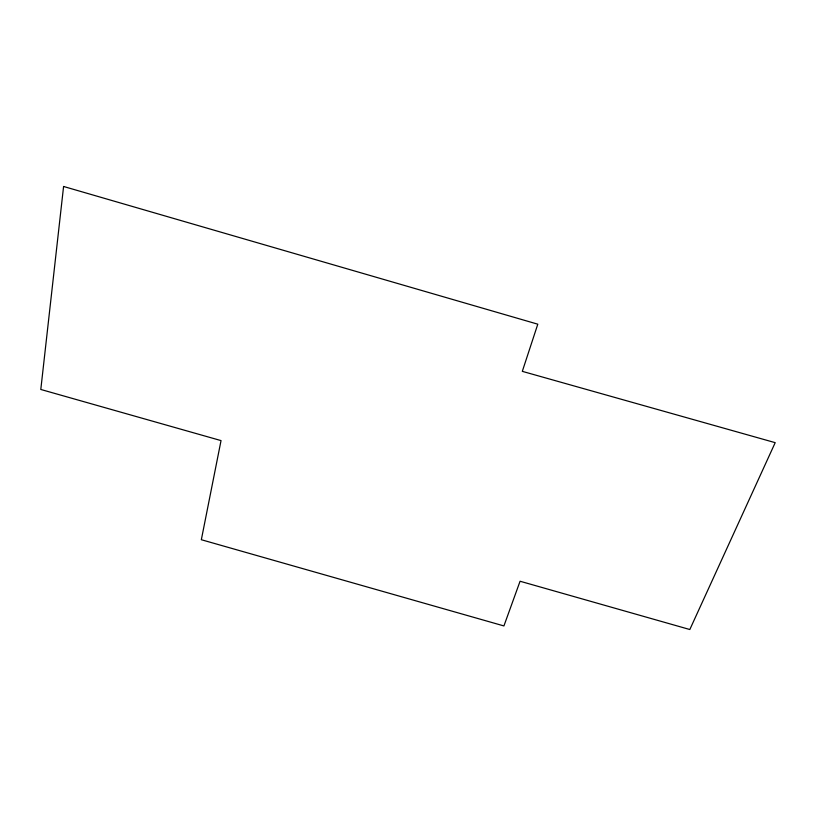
<?xml version="1.0" encoding="UTF-8"?>
<svg xmlns="http://www.w3.org/2000/svg" width="816" height="816" viewBox="0 0 816 816"><rect width="100%" height="100%" fill="white"/><g stroke="black" fill="none" stroke-linecap="round" stroke-linejoin="round"><path stroke-width="1.22" d="M63.587 186.476L40.8 389.467L221.034 440.599L201.338 539.723L503.921 625.933L520.067 581.247L689.826 629.524L775.2 442.66L522.311 371.351L537.795 324.187L63.587 186.476"/></g></svg>
